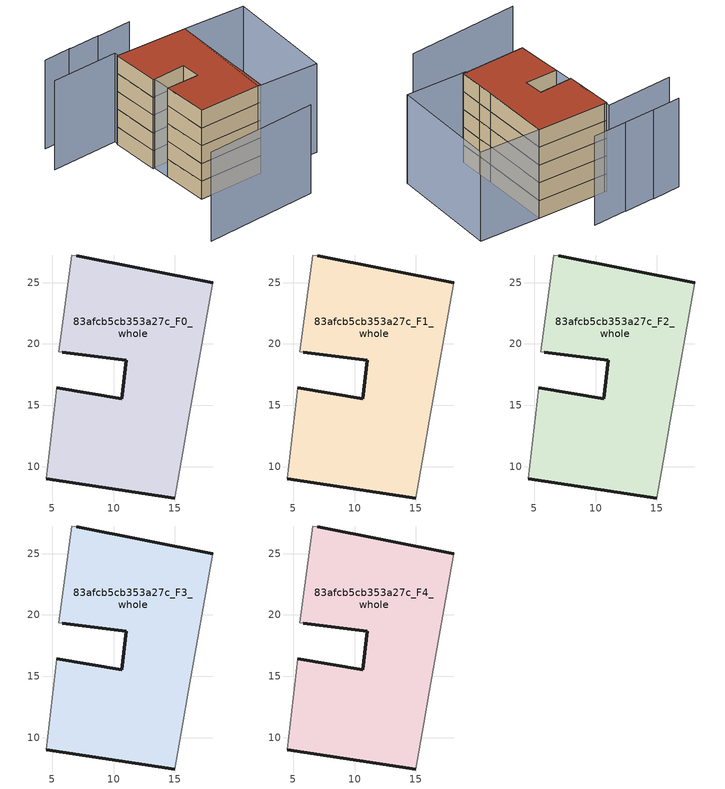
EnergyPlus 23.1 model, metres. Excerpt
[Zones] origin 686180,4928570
83afcb5cb353a27c_F0_whole
 floor ground (EU_floor_Construction): 18.09,25 16.1,13.75 15.63,11.12 14.98,7.44 4.52,9 5.38,16.42 10.66,15.52 11.02,18.67 5.83,19.31 5.53,19.35 6.61,27.25 7.02,27.17 z0
 wall outside (EU_wall_Construction): 5.83,19.31 11.02,18.67 10.66,15.52 5.38,16.42 / 4.52,9 14.98,7.44 / 18.09,25 7.02,27.17 z0:3
 wall adiabatic (EU_wall_Construction): 5.38,16.42 4.52,9 / 14.98,7.44 15.63,11.12 16.1,13.75 18.09,25 / 7.02,27.17 6.61,27.25 5.53,19.35 5.83,19.31 z0:3
83afcb5cb353a27c_F1_whole
 floor to 83afcb5cb353a27c_F0_whole (EU_floor_Construction): 18.09,25 16.1,13.75 15.63,11.12 14.98,7.44 4.52,9 5.38,16.42 10.66,15.52 11.02,18.67 5.83,19.31 5.53,19.35 6.61,27.25 7.02,27.17 z3
 wall outside (EU_wall_Construction): 5.83,19.31 11.02,18.67 10.66,15.52 5.38,16.42 / 4.52,9 14.98,7.44 / 18.09,25 7.02,27.17 z3:6
 wall adiabatic (EU_wall_Construction): 5.38,16.42 4.52,9 / 14.98,7.44 15.63,11.12 16.1,13.75 18.09,25 / 7.02,27.17 6.61,27.25 5.53,19.35 5.83,19.31 z3:6
83afcb5cb353a27c_F2_whole
 floor to 83afcb5cb353a27c_F1_whole (EU_floor_Construction): 18.09,25 16.1,13.75 15.63,11.12 14.98,7.44 4.52,9 5.38,16.42 10.66,15.52 11.02,18.67 5.83,19.31 5.53,19.35 6.61,27.25 7.02,27.17 z6
 wall outside (EU_wall_Construction): 5.83,19.31 11.02,18.67 10.66,15.52 5.38,16.42 / 4.52,9 14.98,7.44 / 18.09,25 7.02,27.17 z6:9
 wall adiabatic (EU_wall_Construction): 5.38,16.42 4.52,9 / 14.98,7.44 15.63,11.12 16.1,13.75 18.09,25 / 7.02,27.17 6.61,27.25 5.53,19.35 5.83,19.31 z6:9
83afcb5cb353a27c_F3_whole
 floor to 83afcb5cb353a27c_F2_whole (EU_floor_Construction): 18.09,25 16.1,13.75 15.63,11.12 14.98,7.44 4.52,9 5.38,16.42 10.66,15.52 11.02,18.67 5.83,19.31 5.53,19.35 6.61,27.25 7.02,27.17 z9
 wall outside (EU_wall_Construction): 5.83,19.31 11.02,18.67 10.66,15.52 5.38,16.42 / 4.52,9 14.98,7.44 / 18.09,25 7.02,27.17 z9:12
 wall adiabatic (EU_wall_Construction): 5.38,16.42 4.52,9 / 14.98,7.44 15.63,11.12 16.1,13.75 18.09,25 / 7.02,27.17 6.61,27.25 5.53,19.35 5.83,19.31 z9:12
83afcb5cb353a27c_F4_whole
 floor to 83afcb5cb353a27c_F3_whole (EU_floor_Construction): 18.09,25 16.1,13.75 15.63,11.12 14.98,7.44 4.52,9 5.38,16.42 10.66,15.52 11.02,18.67 5.83,19.31 5.53,19.35 6.61,27.25 7.02,27.17 z12
 wall outside (EU_wall_Construction): 5.83,19.31 11.02,18.67 10.66,15.52 5.38,16.42 / 4.52,9 14.98,7.44 / 18.09,25 7.02,27.17 z12:15
 wall adiabatic (EU_wall_Construction): 5.38,16.42 4.52,9 / 14.98,7.44 15.63,11.12 16.1,13.75 18.09,25 / 7.02,27.17 6.61,27.25 5.53,19.35 5.83,19.31 z12:15
 roof outside (EU_roof_Construction): 14.98,7.44 15.63,11.12 16.1,13.75 18.09,25 7.02,27.17 6.61,27.25 5.53,19.35 5.83,19.31 11.02,18.67 10.66,15.52 5.38,16.42 4.52,9 z15
shading: -2.39,0.75 16.05,-1.23 / -4.12,29.28 6.82,27.95 / 6.82,27.95 4.52,9 / 14.01,31.91 8.41,32.62 / 8.42,32.67 3.14,33.33 / 3.4,33.34 -1.16,33.86 / 18.09,25 27.95,22.94 / 27.95,22.94 24.27,5.32 / 24.27,5.32 14.41,7.38 / 14.41,7.38 18.09,25 z0:15
[Building]
EU S2 Campaign: North Axis=0; Terrain=City; Solar Distribution=FullExterior
[Site:Location]
Bologna: Latitude=44.5; Longitude=11.25; Time Zone=1; Elevation=37
[SizingPeriod:WeatherFileDays]
AnnualSizingPeriod: Begin Month=1; Begin Day of Month=1; End Month=12; End Day of Month=31; Day of Week for Start Day=Monday; Use Weather File Daylight Saving Period=No; Use Weather File Rain and Snow Indicators=No
[MATERIAL]
EU_InternalMass_Material: Roughness=MediumRough; Thickness=0.1; Conductivity=1; Density=1800; Specific Heat=900; Thermal Absorptance=0.9; Solar Absorptance=0.7; Visible Absorptance=0.7
[MATERIAL:NOMASS] Roughness=MediumRough; Thermal Absorptance=0.9; Solar Absorptance=0.7; Visible Absorptance=0.7
Name | Thermal Resistance
EU_wall_NoMass | 0.905828
EU_roof_NoMass | 0.37593
EU_floor_NoMass | 0.67114
[CONSTRUCTION]
EU_wall_Construction: EU_wall_NoMass
EU_roof_Construction: EU_roof_NoMass
EU_floor_Construction: EU_floor_NoMass
EU_InternalMass_Construction: EU_InternalMass_Material
[ZONE] Type=1; Multiplier=1; Ceiling Height=autocalculate; Floor Area=autocalculate; Part of Total Floor Area=Yes
Name | Volume
83afcb5cb353a27c_F0_whole | 557.1
83afcb5cb353a27c_F1_whole; 83afcb5cb353a27c_F2_whole; 83afcb5cb353a27c_F3_whole; 83afcb5cb353a27c_F4_whole | 557.099
[INTERNALMASS] Construction=EU_InternalMass_Construction; Surface Area=185.7
Name | Zone or ZoneList
83afcb5cb353a27c_F0_whole_EU_InternalMass | 83afcb5cb353a27c_F0_whole
83afcb5cb353a27c_F1_whole_EU_InternalMass | 83afcb5cb353a27c_F1_whole
83afcb5cb353a27c_F2_whole_EU_InternalMass | 83afcb5cb353a27c_F2_whole
83afcb5cb353a27c_F3_whole_EU_InternalMass | 83afcb5cb353a27c_F3_whole
83afcb5cb353a27c_F4_whole_EU_InternalMass | 83afcb5cb353a27c_F4_whole
[OTHEREQUIPMENT] Fuel Type=Electricity; Design Level Calculation Method=Watts/Area; Power per Zone Floor Area=1; Fraction Latent=0; Fraction Radiant=0; Fraction Lost=0; Carbon Dioxide Generation Rate=0; EndUse Subcategory=EU_Step8_InternalGains
Name | Zone or ZoneList or Space or SpaceList | Schedule
EU_Step8_InternalGain_83afcb5cb353a27c_F0_whole_f000 | 83afcb5cb353a27c_F0_whole | EU_Step8_GainSchedule_83afcb5cb353a27c_F0_whole_f000
EU_Step8_InternalGain_83afcb5cb353a27c_F1_whole_f000 | 83afcb5cb353a27c_F1_whole | EU_Step8_GainSchedule_83afcb5cb353a27c_F1_whole_f000
EU_Step8_InternalGain_83afcb5cb353a27c_F2_whole_f000 | 83afcb5cb353a27c_F2_whole | EU_Step8_GainSchedule_83afcb5cb353a27c_F2_whole_f000
EU_Step8_InternalGain_83afcb5cb353a27c_F3_whole_f000 | 83afcb5cb353a27c_F3_whole | EU_Step8_GainSchedule_83afcb5cb353a27c_F3_whole_f000
EU_Step8_InternalGain_83afcb5cb353a27c_F4_whole_f000 | 83afcb5cb353a27c_F4_whole | EU_Step8_GainSchedule_83afcb5cb353a27c_F4_whole_f000
[ZONEVENTILATION:DESIGNFLOWRATE] Schedule=EU_AlwaysOn; Design Flow Rate Calculation Method=AirChanges/Hour; Air Changes per Hour=0.73129; Ventilation Type=Natural; Fan Pressure Rise=0; Fan Total Efficiency=1; Constant Term Coefficient=1; Temperature Term Coefficient=0; Velocity Term Coefficient=0; Velocity Squared Term Coefficient=0; Minimum Indoor Temperature=-100; Maximum Indoor Temperature=100; Delta Temperature=-100; Minimum Outdoor Temperature=-100; Maximum Outdoor Temperature=100; Maximum Wind Speed=40
Name | Zone or ZoneList or Space or SpaceList
EU_ConstantAir_83afcb5cb353a27c_F0_whole | 83afcb5cb353a27c_F0_whole
EU_ConstantAir_83afcb5cb353a27c_F1_whole | 83afcb5cb353a27c_F1_whole
EU_ConstantAir_83afcb5cb353a27c_F2_whole | 83afcb5cb353a27c_F2_whole
EU_ConstantAir_83afcb5cb353a27c_F3_whole | 83afcb5cb353a27c_F3_whole
EU_ConstantAir_83afcb5cb353a27c_F4_whole | 83afcb5cb353a27c_F4_whole
[HVACTEMPLATE:THERMOSTAT] Constant Heating Setpoint=20; Constant Cooling Setpoint=50
EU_HeatOnly_83afcb5cb353a27c_F0_whole; EU_HeatOnly_83afcb5cb353a27c_F1_whole; EU_HeatOnly_83afcb5cb353a27c_F2_whole; EU_HeatOnly_83afcb5cb353a27c_F3_whole; EU_HeatOnly_83afcb5cb353a27c_F4_whole
[HVACTEMPLATE:ZONE:IDEALLOADSAIRSYSTEM] System Availability Schedule=EU_AlwaysOn; Maximum Heating Supply Air Temperature=50; Minimum Cooling Supply Air Temperature=13; Maximum Heating Supply Air Humidity Ratio=0.0156; Minimum Cooling Supply Air Humidity Ratio=0.0077; Heating Limit=NoLimit; Cooling Limit=NoLimit; Heating Availability Schedule=EU_AlwaysOn; Cooling Availability Schedule=EU_CoolingOff; Dehumidification Control Type=ConstantSensibleHeatRatio; Cooling Sensible Heat Ratio=0.7; Dehumidification Setpoint=60; Humidification Control Type=None; Humidification Setpoint=30; Outdoor Air Method=None; Outdoor Air Flow Rate per Person=0.00944; Outdoor Air Flow Rate per Zone Floor Area=0; Outdoor Air Flow Rate per Zone=0; Demand Controlled Ventilation Type=None; Outdoor Air Economizer Type=NoEconomizer; Heat Recovery Type=None; Sensible Heat Recovery Effectiveness=0.7; Latent Heat Recovery Effectiveness=0.65
Name | Template Thermostat
83afcb5cb353a27c_F0_whole | EU_HeatOnly_83afcb5cb353a27c_F0_whole
83afcb5cb353a27c_F1_whole | EU_HeatOnly_83afcb5cb353a27c_F1_whole
83afcb5cb353a27c_F2_whole | EU_HeatOnly_83afcb5cb353a27c_F2_whole
83afcb5cb353a27c_F3_whole | EU_HeatOnly_83afcb5cb353a27c_F3_whole
83afcb5cb353a27c_F4_whole | EU_HeatOnly_83afcb5cb353a27c_F4_whole
[SIZING:ZONE] Zone Cooling Design Supply Air Temperature Input Method=SupplyAirTemperature; Zone Cooling Design Supply Air Temperature=13; Zone Heating Design Supply Air Temperature Input Method=SupplyAirTemperature; Zone Heating Design Supply Air Temperature=50; Zone Cooling Design Supply Air Humidity Ratio=0.008; Zone Heating Design Supply Air Humidity Ratio=0.008; Cooling Design Air Flow Method=DesignDay; Cooling Design Air Flow Rate=0; Cooling Minimum Air Flow per Zone Floor Area=0.000762; Cooling Minimum Air Flow=0; Cooling Minimum Air Flow Fraction=0.2; Heating Design Air Flow Method=DesignDay; Heating Design Air Flow Rate=0; Heating Maximum Air Flow per Zone Floor Area=0.002032; Heating Maximum Air Flow=0.141576; Heating Maximum Air Flow Fraction=0.3; Account for Dedicated Outdoor Air System=No; Dedicated Outdoor Air System Control Strategy=NeutralSupplyAir; Dedicated Outdoor Air Low Setpoint Temperature for Design=autosize; Dedicated Outdoor Air High Setpoint Temperature for Design=autosize; Zone Load Sizing Method=Sensible Load Only No Latent Load; Zone Latent Cooling Design Supply Air Humidity Ratio Input Method=HumidityRatioDifference; Zone Cooling Design Supply Air Humidity Ratio Difference=0.005; Zone Latent Heating Design Supply Air Humidity Ratio Input Method=HumidityRatioDifference; Zone Humidification Design Supply Air Humidity Ratio Difference=0.005
83afcb5cb353a27c_F0_whole; 83afcb5cb353a27c_F1_whole; 83afcb5cb353a27c_F2_whole; 83afcb5cb353a27c_F3_whole; 83afcb5cb353a27c_F4_whole
[SCHEDULE:CONSTANT]
Name | Hourly Value
EU_AlwaysOn | 1
EU_CoolingOff | 0
[SCHEDULE:FILE] Column Number=1; Rows to Skip at Top=0; Number of Hours of Data=8760; Column Separator=Comma; Interpolate to Timestep=No; Minutes per Item=60; Adjust Schedule for Daylight Savings=Yes
Name | File
EU_Step8_GainSchedule_83afcb5cb353a27c_F0_whole_f000 | ../../schedules/83afcb5cb353a27c/83afcb5cb353a27c_F0_whole_f000_gain.csv
EU_Step8_GainSchedule_83afcb5cb353a27c_F1_whole_f000 | ../../schedules/83afcb5cb353a27c/83afcb5cb353a27c_F1_whole_f000_gain.csv
EU_Step8_GainSchedule_83afcb5cb353a27c_F2_whole_f000 | ../../schedules/83afcb5cb353a27c/83afcb5cb353a27c_F2_whole_f000_gain.csv
EU_Step8_GainSchedule_83afcb5cb353a27c_F3_whole_f000 | ../../schedules/83afcb5cb353a27c/83afcb5cb353a27c_F3_whole_f000_gain.csv
EU_Step8_GainSchedule_83afcb5cb353a27c_F4_whole_f000 | ../../schedules/83afcb5cb353a27c/83afcb5cb353a27c_F4_whole_f000_gain.csv
